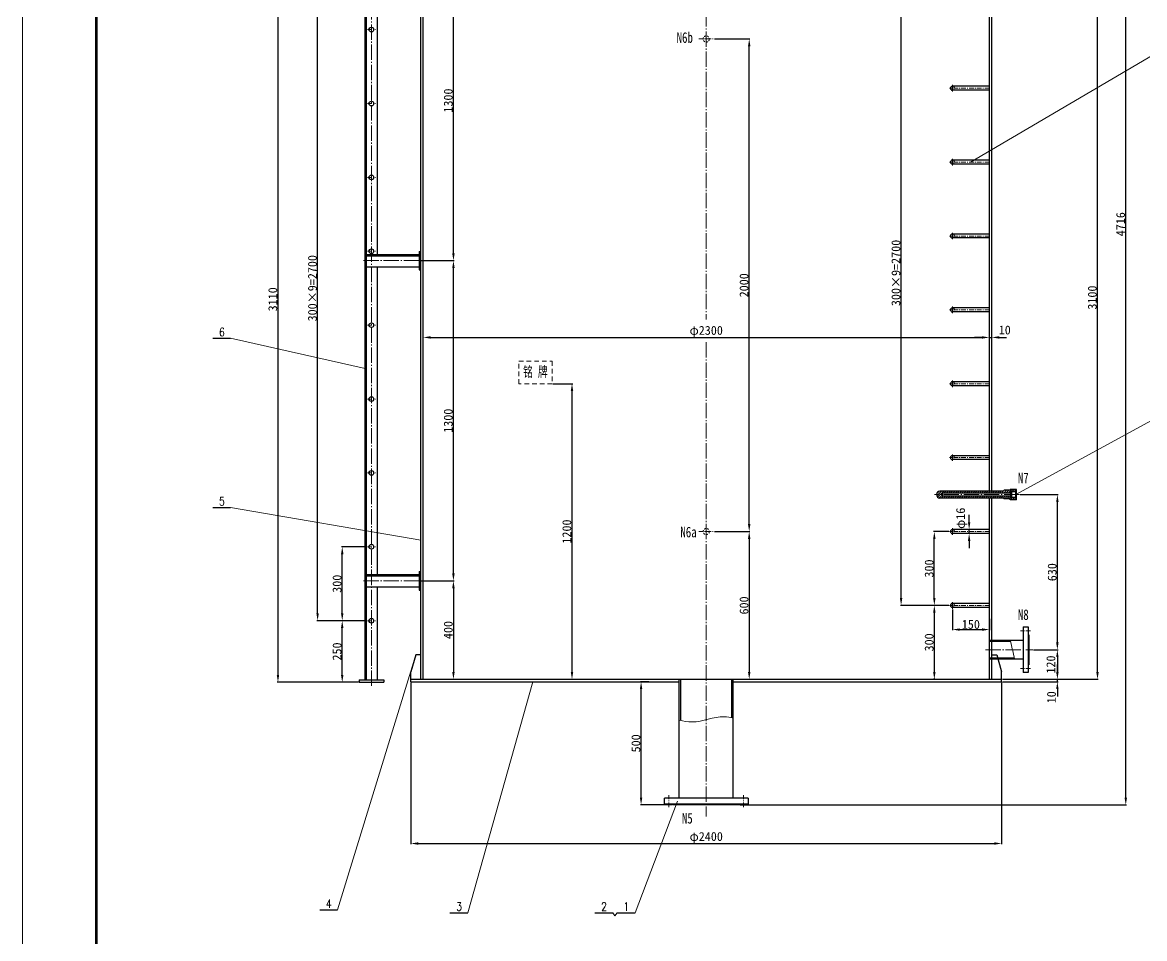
# Model space of a CAD drawing. Extents: x -6371 to 109260, y -1551 to 21569.
# Drawn here: x 102132 to 106690, y 14933 to 18653 of the extents above; entities that cross this region are included whole.
import ezdxf
from ezdxf.enums import TextEntityAlignment as Align

# ---------------------------------------------------------------- set-up
doc = ezdxf.new("R2010")
doc.units = 0
doc.header["$LTSCALE"] = 25
doc.header["$PDMODE"] = 1
for name, pattern in [('XX-L', [1.25, 0.75, -0.5]), ('XX-S', [0.5, 0.3, -0.2]), ('ZXX-L', [3.28, 2.5, -0.3, 0.18, -0.3]), ('ZXX-S', [1.27, 0.75, -0.2, 0.12, -0.2])]:
    doc.linetypes.add(name, pattern=pattern)
doc.layers.get('Defpoints').update_dxf_attribs({"linetype": 'CONTINUOUS'})
for name, color, linetype, lineweight in [('A 粗实线', 1, 'CONTINUOUS', 25), ('B 细实线', 7, 'CONTINUOUS', 15), ('C 文 字', 2, 'CONTINUOUS', 20), ('D 短中心线', 3, 'ZXX-S', 18), ('E 长中心线', 3, 'ZXX-L', 15), ('F 短虚线', 6, 'XX-S', 20), ('G 长虚线', 6, 'XX-L', 15), ('J 标注尺寸', 2, 'CONTINUOUS', 15)]:
    doc.layers.add(name, color=color, linetype=linetype, lineweight=lineweight)
doc.styles.add('HZTXT', font='SIMFANG.TTF', dxfattribs={"width": 0.75})
doc.styles.add('ROMANC', font='romanc', dxfattribs={"width": 0.7, "height": 6})
doc.styles.get("Standard").update_dxf_attribs({"font": 'SIMFANG.TTF'})
doc.styles.add('标题中文', font='SIMFANG.TTF', dxfattribs={"width": 0.7})
doc.dimstyles.new('通用标注4.0', dxfattribs={"dimtxt": 36, "dimasz": 30, "dimexe": 3, "dimexo": 3, "dimgap": 3, "dimtad": 1, "dimdec": 0, "dimzin": 0, "dimdsep": 46, "dimtxsty": 'Standard', "dimcen": 3, "dimadec": 0, "dimazin": 0, "dimtfac": 0.375, "dimtdec": 0, "dimtmove": 2, "dimatfit": 3, "dimfxl": 0, "dimtzin": 0, "dimarcsym": 0})

# ---------------------------------------------------------------- blocks, each defined once
blk = doc.blocks.new('*D77')
at = {"layer": 'Defpoints', "color": 0}
for p in [(106059.2, 17374), (103759.2, 17340.4), (106059.2, 17340.4)]:
    blk.add_point(p, dxfattribs=at)
at = {"layer": 'J 标注尺寸', "color": 0, "lineweight": -2}
for p, q in [((103759.2, 17343.4), (103759.2, 17377)), ((103789.2, 17374), (106029.2, 17374)), ((106059.2, 17343.4), (106059.2, 17377))]:
    blk.add_line(p, q, dxfattribs=at)
at = {"layer": 'J 标注尺寸', "color": 0}
for points in [[(103789.2, 17379), (103789.2, 17369), (103759.2, 17374)], [(106029.2, 17379), (106029.2, 17369), (106059.2, 17374)]]:
    blk.add_solid(points, dxfattribs=at)
at = {"layer": 'J 标注尺寸', "color": 0, "insert": (104909.2, 17397.8), "char_height": 36, "attachment_point": 5}
blk.add_mtext('φ2300', dxfattribs=at)
blk = doc.blocks.new('*D78')
at = {"layer": 'Defpoints', "color": 0}
for p in [(106189.2, 19085.8), (106498.5, 19085.8), (106109.2, 15985.8)]:
    blk.add_point(p, dxfattribs=at)
at = {"layer": 'J 标注尺寸', "color": 0, "lineweight": -2}
for p, q in [((106192.2, 19085.8), (106501.5, 19085.8)), ((106498.5, 16015.8), (106498.5, 19055.8)), ((106112.2, 15985.8), (106501.5, 15985.8))]:
    blk.add_line(p, q, dxfattribs=at)
at = {"layer": 'J 标注尺寸', "color": 0}
for points in [[(106493.5, 19055.8), (106503.5, 19055.8), (106498.5, 19085.8)], [(106493.5, 16015.8), (106503.5, 16015.8), (106498.5, 15985.8)]]:
    blk.add_solid(points, dxfattribs=at)
at = {"layer": 'J 标注尺寸', "color": 0, "insert": (106477.5, 17535.8), "char_height": 36, "attachment_point": 5, "rotation": 90}
blk.add_mtext('3100', dxfattribs=at)
blk = doc.blocks.new('*D80')
at = {"layer": 'Defpoints', "color": 0}
for p in [(105897, 16285.8), (105835.7, 15985.8), (105840.7, 15985.8)]:
    blk.add_point(p, dxfattribs=at)
at = {"layer": 'J 标注尺寸', "color": 0, "lineweight": -2}
for p, q in [((105894, 16285.8), (105832.7, 16285.8)), ((105835.7, 16255.8), (105835.7, 16015.8)), ((105837.7, 15985.8), (105832.7, 15985.8))]:
    blk.add_line(p, q, dxfattribs=at)
at = {"layer": 'J 标注尺寸', "color": 0}
for points in [[(105830.7, 16255.8), (105840.7, 16255.8), (105835.7, 16285.8)], [(105830.7, 16015.8), (105840.7, 16015.8), (105835.7, 15985.8)]]:
    blk.add_solid(points, dxfattribs=at)
at = {"layer": 'J 标注尺寸', "color": 0, "insert": (105814.7, 16135.8), "char_height": 36, "attachment_point": 5, "rotation": 90}
blk.add_mtext('300', dxfattribs=at)
blk = doc.blocks.new('*D81')
at = {"layer": 'Defpoints', "color": 0}
for p in [(105835.7, 16585.8), (105897, 16585.8), (105897, 16285.8)]:
    blk.add_point(p, dxfattribs=at)
at = {"layer": 'J 标注尺寸', "color": 0, "lineweight": -2}
for p, q in [((105894, 16585.8), (105832.7, 16585.8)), ((105835.7, 16315.8), (105835.7, 16555.8)), ((105894, 16285.8), (105832.7, 16285.8))]:
    blk.add_line(p, q, dxfattribs=at)
at = {"layer": 'J 标注尺寸', "color": 0}
for points in [[(105830.7, 16555.8), (105840.7, 16555.8), (105835.7, 16585.8)], [(105830.7, 16315.8), (105840.7, 16315.8), (105835.7, 16285.8)]]:
    blk.add_solid(points, dxfattribs=at)
at = {"layer": 'J 标注尺寸', "color": 0, "insert": (105814.7, 16435.8), "char_height": 36, "attachment_point": 5, "rotation": 90}
blk.add_mtext('300', dxfattribs=at)
blk = doc.blocks.new('*D82')
at = {"layer": 'Defpoints', "color": 0}
for p in [(105700.8, 18985.8), (105897, 18985.8), (105897, 16285.8)]:
    blk.add_point(p, dxfattribs=at)
at = {"layer": 'J 标注尺寸', "color": 0, "lineweight": -2}
for p, q in [((105894, 18985.8), (105697.8, 18985.8)), ((105700.8, 16315.8), (105700.8, 18955.8)), ((105894, 16285.8), (105697.8, 16285.8))]:
    blk.add_line(p, q, dxfattribs=at)
at = {"layer": 'J 标注尺寸', "color": 0}
for points in [[(105695.8, 18955.8), (105705.8, 18955.8), (105700.8, 18985.8)], [(105695.8, 16315.8), (105705.8, 16315.8), (105700.8, 16285.8)]]:
    blk.add_solid(points, dxfattribs=at)
at = {"layer": 'J 标注尺寸', "color": 0, "insert": (105679.8, 17635.8), "char_height": 36, "attachment_point": 5, "rotation": 90}
blk.add_mtext('300×9=2700', dxfattribs=at)
blk = doc.blocks.new('*D83')
at = {"layer": 'Defpoints', "color": 0}
for p in [(105909.2, 16272.6), (106059.2, 16233.8), (106059.2, 16187.7)]:
    blk.add_point(p, dxfattribs=at)
at = {"layer": 'J 标注尺寸', "color": 0, "lineweight": -2}
for p, q in [((105909.2, 16269.6), (105909.2, 16184.7)), ((106059.2, 16230.8), (106059.2, 16184.7)), ((105939.2, 16187.7), (106029.2, 16187.7))]:
    blk.add_line(p, q, dxfattribs=at)
at = {"layer": 'J 标注尺寸', "color": 0}
for points in [[(105939.2, 16192.7), (105939.2, 16182.7), (105909.2, 16187.7)], [(106029.2, 16192.7), (106029.2, 16182.7), (106059.2, 16187.7)]]:
    blk.add_solid(points, dxfattribs=at)
at = {"layer": 'J 标注尺寸', "color": 0, "insert": (105984.2, 16208.7), "char_height": 36, "attachment_point": 5}
blk.add_mtext('150', dxfattribs=at)
blk = doc.blocks.new('*D84')
at = {"layer": 'Defpoints', "color": 0}
for p in [(106109.2, 15985.8), (106109.2, 15975.8), (106335.5, 15985.8)]:
    blk.add_point(p, dxfattribs=at)
at = {"layer": 'J 标注尺寸', "color": 0, "lineweight": -2}
for p, q in [((106335.5, 16015.8), (106335.5, 16045.8)), ((106112.2, 15985.8), (106338.5, 15985.8)), ((106112.2, 15975.8), (106338.5, 15975.8)), ((106335.5, 15975.8), (106335.5, 15985.8)), ((106335.5, 15945.8), (106335.5, 15915.8))]:
    blk.add_line(p, q, dxfattribs=at)
at = {"layer": 'J 标注尺寸', "color": 0}
for points in [[(106330.5, 16015.8), (106340.5, 16015.8), (106335.5, 15985.8)], [(106330.5, 15945.8), (106340.5, 15945.8), (106335.5, 15975.8)]]:
    blk.add_solid(points, dxfattribs=at)
at = {"layer": 'J 标注尺寸', "color": 0, "insert": (106311.5, 15913), "char_height": 36, "attachment_point": 5, "rotation": 90}
blk.add_mtext('10', dxfattribs=at)
blk = doc.blocks.new('*D89')
at = {"layer": 'Defpoints', "color": 0}
for p in [(103709.2, 15975.8), (106109.2, 15975.8), (106109.2, 15319)]:
    blk.add_point(p, dxfattribs=at)
at = {"layer": 'J 标注尺寸', "color": 0, "lineweight": -2}
for p, q in [((103709.2, 15972.8), (103709.2, 15316)), ((106109.2, 15972.8), (106109.2, 15316)), ((103739.2, 15319), (106079.2, 15319))]:
    blk.add_line(p, q, dxfattribs=at)
at = {"layer": 'J 标注尺寸', "color": 0}
for points in [[(103739.2, 15324), (103739.2, 15314), (103709.2, 15319)], [(106079.2, 15324), (106079.2, 15314), (106109.2, 15319)]]:
    blk.add_solid(points, dxfattribs=at)
at = {"layer": 'J 标注尺寸', "color": 0, "insert": (104909.2, 15342.7), "char_height": 36, "attachment_point": 5}
blk.add_mtext('φ2400', dxfattribs=at)
blk = doc.blocks.new('*D90')
at = {"layer": 'Defpoints', "color": 0}
for p in [(104644.5, 15975.8), (104679.4, 15975.8), (104775.2, 15475.8)]:
    blk.add_point(p, dxfattribs=at)
at = {"layer": 'J 标注尺寸', "color": 0, "lineweight": -2}
for p, q in [((104676.4, 15975.8), (104641.5, 15975.8)), ((104644.5, 15505.8), (104644.5, 15945.8)), ((104772.2, 15475.8), (104641.5, 15475.8))]:
    blk.add_line(p, q, dxfattribs=at)
at = {"layer": 'J 标注尺寸', "color": 0}
for points in [[(104639.5, 15945.8), (104649.5, 15945.8), (104644.5, 15975.8)], [(104639.5, 15505.8), (104649.5, 15505.8), (104644.5, 15475.8)]]:
    blk.add_solid(points, dxfattribs=at)
at = {"layer": 'J 标注尺寸', "color": 0, "insert": (104623.5, 15725.8), "char_height": 36, "attachment_point": 5, "rotation": 90}
blk.add_mtext('500', dxfattribs=at)
blk = doc.blocks.new('*D91')
at = {"layer": 'Defpoints', "color": 0}
for p in [(103749.2, 16385.8), (103826.3, 15985.8), (103882.3, 15985.8)]:
    blk.add_point(p, dxfattribs=at)
at = {"layer": 'J 标注尺寸', "color": 0, "lineweight": -2}
for p, q in [((103752.2, 16385.8), (103885.3, 16385.8)), ((103882.3, 16355.8), (103882.3, 16015.8)), ((103829.3, 15985.8), (103885.3, 15985.8))]:
    blk.add_line(p, q, dxfattribs=at)
at = {"layer": 'J 标注尺寸', "color": 0}
for points in [[(103877.3, 16355.8), (103887.3, 16355.8), (103882.3, 16385.8)], [(103877.3, 16015.8), (103887.3, 16015.8), (103882.3, 15985.8)]]:
    blk.add_solid(points, dxfattribs=at)
at = {"layer": 'J 标注尺寸', "color": 0, "insert": (103861.3, 16185.8), "char_height": 36, "attachment_point": 5, "rotation": 90}
blk.add_mtext('400', dxfattribs=at)
blk = doc.blocks.new('*D92')
at = {"layer": 'Defpoints', "color": 0}
for p in [(103749.2, 17685.8), (103882.3, 17685.8), (103749.2, 16385.8)]:
    blk.add_point(p, dxfattribs=at)
at = {"layer": 'J 标注尺寸', "color": 0, "lineweight": -2}
for p, q in [((103752.2, 17685.8), (103885.3, 17685.8)), ((103882.3, 16415.8), (103882.3, 17655.8)), ((103752.2, 16385.8), (103885.3, 16385.8))]:
    blk.add_line(p, q, dxfattribs=at)
at = {"layer": 'J 标注尺寸', "color": 0}
for points in [[(103877.3, 17655.8), (103887.3, 17655.8), (103882.3, 17685.8)], [(103877.3, 16415.8), (103887.3, 16415.8), (103882.3, 16385.8)]]:
    blk.add_solid(points, dxfattribs=at)
at = {"layer": 'J 标注尺寸', "color": 0, "insert": (103861.3, 17035.8), "char_height": 36, "attachment_point": 5, "rotation": 90}
blk.add_mtext('1300', dxfattribs=at)
blk = doc.blocks.new('*D93')
at = {"layer": 'Defpoints', "color": 0}
for p in [(103749.2, 18985.8), (103882.3, 18985.8), (103749.2, 17685.8)]:
    blk.add_point(p, dxfattribs=at)
at = {"layer": 'J 标注尺寸', "color": 0, "lineweight": -2}
for p, q in [((103752.2, 18985.8), (103885.3, 18985.8)), ((103882.3, 17715.8), (103882.3, 18955.8)), ((103752.2, 17685.8), (103885.3, 17685.8))]:
    blk.add_line(p, q, dxfattribs=at)
at = {"layer": 'J 标注尺寸', "color": 0}
for points in [[(103877.3, 18955.8), (103887.3, 18955.8), (103882.3, 18985.8)], [(103877.3, 17715.8), (103887.3, 17715.8), (103882.3, 17685.8)]]:
    blk.add_solid(points, dxfattribs=at)
at = {"layer": 'J 标注尺寸', "color": 0, "insert": (103861.3, 18335.8), "char_height": 36, "attachment_point": 5, "rotation": 90}
blk.add_mtext('1300', dxfattribs=at)
blk = doc.blocks.new('*D94')
at = {"layer": 'Defpoints', "color": 0}
for p in [(103430.6, 16223.8), (103532.6, 16223.8), (103499.2, 15973.8)]:
    blk.add_point(p, dxfattribs=at)
at = {"layer": 'J 标注尺寸', "color": 0, "lineweight": -2}
for p, q in [((103529.6, 16223.8), (103427.6, 16223.8)), ((103430.6, 16003.8), (103430.6, 16193.8)), ((103496.2, 15973.8), (103427.6, 15973.8))]:
    blk.add_line(p, q, dxfattribs=at)
at = {"layer": 'J 标注尺寸', "color": 0}
for points in [[(103425.6, 16193.8), (103435.6, 16193.8), (103430.6, 16223.8)], [(103425.6, 16003.8), (103435.6, 16003.8), (103430.6, 15973.8)]]:
    blk.add_solid(points, dxfattribs=at)
at = {"layer": 'J 标注尺寸', "color": 0, "insert": (103409.6, 16098.8), "char_height": 36, "attachment_point": 5, "rotation": 90}
blk.add_mtext('250', dxfattribs=at)
blk = doc.blocks.new('*D95')
at = {"layer": 'Defpoints', "color": 0}
for p in [(103430.6, 16523.8), (103532.6, 16523.8), (103532.6, 16223.8)]:
    blk.add_point(p, dxfattribs=at)
at = {"layer": 'J 标注尺寸', "color": 0, "lineweight": -2}
for p, q in [((103529.6, 16523.8), (103427.6, 16523.8)), ((103430.6, 16253.8), (103430.6, 16493.8)), ((103529.6, 16223.8), (103427.6, 16223.8))]:
    blk.add_line(p, q, dxfattribs=at)
at = {"layer": 'J 标注尺寸', "color": 0}
for points in [[(103425.6, 16493.8), (103435.6, 16493.8), (103430.6, 16523.8)], [(103425.6, 16253.8), (103435.6, 16253.8), (103430.6, 16223.8)]]:
    blk.add_solid(points, dxfattribs=at)
at = {"layer": 'J 标注尺寸', "color": 0, "insert": (103409.6, 16373.8), "char_height": 36, "attachment_point": 5, "rotation": 90}
blk.add_mtext('300', dxfattribs=at)
blk = doc.blocks.new('*D96')
at = {"layer": 'Defpoints', "color": 0}
for p in [(103330.6, 18923.8), (103532.6, 18923.8), (103532.6, 16223.8)]:
    blk.add_point(p, dxfattribs=at)
at = {"layer": 'J 标注尺寸', "color": 0, "lineweight": -2}
for p, q in [((103529.6, 18923.8), (103327.6, 18923.8)), ((103330.6, 16253.8), (103330.6, 18893.8)), ((103529.6, 16223.8), (103327.6, 16223.8))]:
    blk.add_line(p, q, dxfattribs=at)
at = {"layer": 'J 标注尺寸', "color": 0}
for points in [[(103325.6, 18893.8), (103335.6, 18893.8), (103330.6, 18923.8)], [(103325.6, 16253.8), (103335.6, 16253.8), (103330.6, 16223.8)]]:
    blk.add_solid(points, dxfattribs=at)
at = {"layer": 'J 标注尺寸', "color": 0, "insert": (103309.6, 17573.8), "char_height": 36, "attachment_point": 5, "rotation": 90}
blk.add_mtext('300×9=2700', dxfattribs=at)
blk = doc.blocks.new('*D97')
at = {"layer": 'Defpoints', "color": 0}
for p in [(103524.2, 19083.8), (103169.6, 15973.8), (103499.2, 15973.8)]:
    blk.add_point(p, dxfattribs=at)
at = {"layer": 'J 标注尺寸', "color": 0, "lineweight": -2}
for p, q in [((103521.2, 19083.8), (103166.6, 19083.8)), ((103169.6, 19053.8), (103169.6, 16003.8)), ((103496.2, 15973.8), (103166.6, 15973.8))]:
    blk.add_line(p, q, dxfattribs=at)
at = {"layer": 'J 标注尺寸', "color": 0}
for points in [[(103164.6, 19053.8), (103174.6, 19053.8), (103169.6, 19083.8)], [(103164.6, 16003.8), (103174.6, 16003.8), (103169.6, 15973.8)]]:
    blk.add_solid(points, dxfattribs=at)
at = {"layer": 'J 标注尺寸', "color": 0, "insert": (103148.6, 17528.8), "char_height": 36, "attachment_point": 5, "rotation": 90}
blk.add_mtext('3110', dxfattribs=at)
blk = doc.blocks.new('*D107')
at = {"layer": 'Defpoints', "color": 0}
for p in [(105977.1, 16593.8), (105984.2, 16593.8), (105984.2, 16577.8)]:
    blk.add_point(p, dxfattribs=at)
at = {"layer": 'J 标注尺寸', "color": 0, "lineweight": -2}
for p, q in [((105977.1, 16623.8), (105977.1, 16653.8)), ((105981.2, 16593.8), (105974.1, 16593.8)), ((105977.1, 16577.8), (105977.1, 16593.8)), ((105981.2, 16577.8), (105974.1, 16577.8)), ((105977.1, 16547.8), (105977.1, 16517.8))]:
    blk.add_line(p, q, dxfattribs=at)
at = {"layer": 'J 标注尺寸', "color": 0}
for points in [[(105972.1, 16623.8), (105982.1, 16623.8), (105977.1, 16593.8)], [(105972.1, 16547.8), (105982.1, 16547.8), (105977.1, 16577.8)]]:
    blk.add_solid(points, dxfattribs=at)
at = {"layer": 'J 标注尺寸', "color": 0, "insert": (105947.1, 16639.7), "char_height": 36, "attachment_point": 5, "rotation": 90}
blk.add_mtext('φ16', dxfattribs=at)
blk = doc.blocks.new('*D109')
at = {"layer": 'Defpoints', "color": 0}
for p in [(106092.2, 20191.8), (106613.4, 20191.8), (105043.2, 15475.8)]:
    blk.add_point(p, dxfattribs=at)
at = {"layer": 'J 标注尺寸', "color": 0, "lineweight": -2}
for p, q in [((106095.2, 20191.8), (106616.4, 20191.8)), ((106613.4, 15505.8), (106613.4, 20161.8)), ((105046.2, 15475.8), (106616.4, 15475.8))]:
    blk.add_line(p, q, dxfattribs=at)
at = {"layer": 'J 标注尺寸', "color": 0}
for points in [[(106608.4, 20161.8), (106618.4, 20161.8), (106613.4, 20191.8)], [(106608.4, 15505.8), (106618.4, 15505.8), (106613.4, 15475.8)]]:
    blk.add_solid(points, dxfattribs=at)
at = {"layer": 'J 标注尺寸', "color": 0, "insert": (106592.4, 17833.8), "char_height": 36, "attachment_point": 5, "rotation": 90}
blk.add_mtext('4716', dxfattribs=at)
blk = doc.blocks.new('*D111')
at = {"layer": 'Defpoints', "color": 0}
for p in [(104939.4, 16585.8), (105043.6, 15985.8), (105083.7, 15985.8)]:
    blk.add_point(p, dxfattribs=at)
at = {"layer": 'J 标注尺寸', "color": 0, "lineweight": -2}
for p, q in [((104942.4, 16585.8), (105086.7, 16585.8)), ((105083.7, 16555.8), (105083.7, 16015.8)), ((105046.6, 15985.8), (105086.7, 15985.8))]:
    blk.add_line(p, q, dxfattribs=at)
at = {"layer": 'J 标注尺寸', "color": 0}
for points in [[(105078.7, 16555.8), (105088.7, 16555.8), (105083.7, 16585.8)], [(105078.7, 16015.8), (105088.7, 16015.8), (105083.7, 15985.8)]]:
    blk.add_solid(points, dxfattribs=at)
at = {"layer": 'J 标注尺寸', "color": 0, "insert": (105062.7, 16285.8), "char_height": 36, "attachment_point": 5, "rotation": 90}
blk.add_mtext('600', dxfattribs=at)
blk = doc.blocks.new('*D112')
at = {"layer": 'Defpoints', "color": 0}
for p in [(104939.4, 18585.8), (105083.7, 18585.8), (104939.4, 16585.8)]:
    blk.add_point(p, dxfattribs=at)
at = {"layer": 'J 标注尺寸', "color": 0, "lineweight": -2}
for p, q in [((104942.4, 18585.8), (105086.7, 18585.8)), ((105083.7, 16615.8), (105083.7, 18555.8)), ((104942.4, 16585.8), (105086.7, 16585.8))]:
    blk.add_line(p, q, dxfattribs=at)
at = {"layer": 'J 标注尺寸', "color": 0}
for points in [[(105078.7, 18555.8), (105088.7, 18555.8), (105083.7, 18585.8)], [(105078.7, 16615.8), (105088.7, 16615.8), (105083.7, 16585.8)]]:
    blk.add_solid(points, dxfattribs=at)
at = {"layer": 'J 标注尺寸', "color": 0, "insert": (105062.7, 17585.8), "char_height": 36, "attachment_point": 5, "rotation": 90}
blk.add_mtext('2000', dxfattribs=at)
blk = doc.blocks.new('*D113')
at = {"layer": 'Defpoints', "color": 0}
for p in [(106181.6, 16735.8), (106335.5, 16735.8), (106235.5, 16105.8)]:
    blk.add_point(p, dxfattribs=at)
at = {"layer": 'J 标注尺寸', "color": 0, "lineweight": -2}
for p, q in [((106184.6, 16735.8), (106338.5, 16735.8)), ((106335.5, 16135.8), (106335.5, 16705.8)), ((106238.5, 16105.8), (106338.5, 16105.8))]:
    blk.add_line(p, q, dxfattribs=at)
at = {"layer": 'J 标注尺寸', "color": 0}
for points in [[(106330.5, 16705.8), (106340.5, 16705.8), (106335.5, 16735.8)], [(106330.5, 16135.8), (106340.5, 16135.8), (106335.5, 16105.8)]]:
    blk.add_solid(points, dxfattribs=at)
at = {"layer": 'J 标注尺寸', "color": 0, "insert": (106314.5, 16420.8), "char_height": 36, "attachment_point": 5, "rotation": 90}
blk.add_mtext('630', dxfattribs=at)
blk = doc.blocks.new('*D114')
at = {"layer": 'Defpoints', "color": 0}
for p in [(106069.2, 17374), (106059.2, 17354.1), (106069.2, 17354.1)]:
    blk.add_point(p, dxfattribs=at)
at = {"layer": 'J 标注尺寸', "color": 0, "lineweight": -2}
for p, q in [((106029.2, 17374), (105999.2, 17374)), ((106059.2, 17357.1), (106059.2, 17377)), ((106059.2, 17374), (106069.2, 17374)), ((106069.2, 17357.1), (106069.2, 17377)), ((106099.2, 17374), (106129.2, 17374))]:
    blk.add_line(p, q, dxfattribs=at)
at = {"layer": 'J 标注尺寸', "color": 0}
for points in [[(106029.2, 17379), (106029.2, 17369), (106059.2, 17374)], [(106099.2, 17379), (106099.2, 17369), (106069.2, 17374)]]:
    blk.add_solid(points, dxfattribs=at)
at = {"layer": 'J 标注尺寸', "color": 0, "insert": (106121.8, 17404), "char_height": 36, "attachment_point": 5}
blk.add_mtext('10', dxfattribs=at)
blk = doc.blocks.new('*D120')
at = {"layer": 'Defpoints', "color": 0}
for p in [(106235.5, 16105.8), (106109.2, 15985.8), (106335.5, 15985.8)]:
    blk.add_point(p, dxfattribs=at)
at = {"layer": 'J 标注尺寸', "color": 0, "lineweight": -2}
for p, q in [((106238.5, 16105.8), (106338.5, 16105.8)), ((106335.5, 16075.8), (106335.5, 16015.8)), ((106112.2, 15985.8), (106338.5, 15985.8))]:
    blk.add_line(p, q, dxfattribs=at)
at = {"layer": 'J 标注尺寸', "color": 0}
for points in [[(106330.5, 16075.8), (106340.5, 16075.8), (106335.5, 16105.8)], [(106330.5, 16015.8), (106340.5, 16015.8), (106335.5, 15985.8)]]:
    blk.add_solid(points, dxfattribs=at)
at = {"layer": 'J 标注尺寸', "color": 0, "insert": (106309.2, 16045.8), "char_height": 36, "attachment_point": 5, "rotation": 90}
blk.add_mtext('120', dxfattribs=at)
blk = doc.blocks.new('*D121')
at = {"layer": 'Defpoints', "color": 0}
for p in [(104283.1, 17185.8), (104283.1, 15985.8), (104363.9, 15985.8)]:
    blk.add_point(p, dxfattribs=at)
at = {"layer": 'J 标注尺寸', "color": 0, "lineweight": -2}
for p, q in [((104286.1, 17185.8), (104366.9, 17185.8)), ((104363.9, 17155.8), (104363.9, 16015.8)), ((104286.1, 15985.8), (104366.9, 15985.8))]:
    blk.add_line(p, q, dxfattribs=at)
at = {"layer": 'J 标注尺寸', "color": 0}
for points in [[(104358.9, 17155.8), (104368.9, 17155.8), (104363.9, 17185.8)], [(104358.9, 16015.8), (104368.9, 16015.8), (104363.9, 15985.8)]]:
    blk.add_solid(points, dxfattribs=at)
at = {"layer": 'J 标注尺寸', "color": 0, "insert": (104342.9, 16585.8), "char_height": 36, "attachment_point": 5, "rotation": 90}
blk.add_mtext('1200', dxfattribs=at)

msp = doc.modelspace()

# ---------------------------------------------------------------- hatches: boundary and pattern name
at = {"layer": 'B 细实线'}
h = msp.add_hatch(dxfattribs=at)
h.set_pattern_fill('ANSI31', color=256, scale=2, angle=180, style=0)
h.set_pattern_definition([(225, (109982.4233, 15999.9795), (4.490128, -4.490128), [])])
h.paths.add_polyline_path([(105858.2, 16721.8), (106115.7, 16721.8), (106119.2, 16718.3), (106144.2, 16718.3), (106144.2, 16714.8), (106169.2, 16714.8), (106169.2, 16722.3), (106149.2, 16722.3), (106149.2, 16722.1), (106145.2, 16722.1), (106145.2, 16729.8), (105869.2, 16729.8), (105865.8, 16735.8), (105844.2, 16735.8, 0.414214)])
h.paths.add_polyline_path([(105844.2, 16735.8), (105865.8, 16735.8), (105869.2, 16741.8), (106145.2, 16741.8), (106145.2, 16749.6), (106149.2, 16749.6), (106149.2, 16749.3), (106169.2, 16749.3), (106169.2, 16756.8), (106144.2, 16756.8), (106144.2, 16753.3), (106119.2, 16753.3), (106115.7, 16749.8), (105858.2, 16749.8, 0.414214)])
h.paths.add_polyline_path([(106149.2, 16722.3), (106169.2, 16722.3), (106167.2, 16724.3), (106149.2, 16724.3)], flags=17)
h.paths.add_polyline_path([(106149.2, 16747.3), (106167.2, 16747.3), (106169.2, 16749.3), (106149.2, 16749.3)], flags=17)

# ---------------------------------------------------------------- linework, layer by layer
at = {"layer": 'A 粗实线'}
for p, q in [((103524.2, 15983.8), (103524.2, 19089.8)), ((103529.2, 15983.8), (103529.2, 19083.8)), ((103749.2, 15985.8), (103749.2, 19085.8)), ((103759.2, 15985.8), (103759.2, 19085.8)), ((106059.2, 16749.8), (106059.2, 19085.8)), ((103574.2, 17710.8), (103574.2, 18960.8)), ((106069.2, 16749.8), (106069.2, 18747.8)), ((106059.2, 18393.8), (105909.2, 18393.8)), ((106059.2, 18377.8), (105909.2, 18377.8)), ((106059.2, 18093.8), (105909.2, 18093.8)), ((106059.2, 18077.8), (105909.2, 18077.8)), ((106059.2, 17793.8), (105909.2, 17793.8)), ((106059.2, 17777.8), (105909.2, 17777.8)), ((103529.2, 17710.8), (103743.2, 17710.8)), ((103529.2, 17705.8), (103743.2, 17705.8)), ((103743.2, 17723.3), (103749.2, 17723.3)), ((103743.2, 17723.3), (103743.2, 17648.3)), ((103529.2, 17660.8), (103743.2, 17660.8)), ((103574.2, 16410.8), (103574.2, 17660.8)), ((103743.2, 17648.3), (103749.2, 17648.3)), ((106059.2, 17493.8), (105909.2, 17493.8)), ((106059.2, 17477.8), (105909.2, 17477.8)), ((102905.1, 17370.5), (102977.3, 17370.5)), ((106059.2, 17193.8), (105909.2, 17193.8)), ((106059.2, 17177.8), (105909.2, 17177.8)), ((106059.2, 16893.8), (105909.2, 16893.8)), ((106059.2, 16877.8), (105909.2, 16877.8)), ((106115.7, 16749.8), (105858.2, 16749.8)), ((105869.2, 16741.8), (105865.8, 16735.8)), ((105869.2, 16729.8), (105865.8, 16735.8)), ((106145.2, 16741.8), (105869.2, 16741.8)), ((105869.2, 16729.8), (105869.2, 16741.8)), ((106145.2, 16729.8), (105869.2, 16729.8)), ((106119.2, 16753.3), (106115.7, 16749.8)), ((106144.2, 16753.3), (106119.2, 16753.3)), ((106169.2, 16756.8), (106144.2, 16756.8)), ((106144.2, 16753.3), (106144.2, 16756.8)), ((106145.2, 16749.6), (106145.2, 16722.1)), ((106149.2, 16749.6), (106145.2, 16749.6)), ((106149.2, 16749.6), (106149.2, 16722.1)), ((106167.2, 16747.3), (106149.2, 16747.3)), ((106167.2, 16747.3), (106169.2, 16749.3)), ((106167.2, 16724.3), (106167.2, 16747.3)), ((106169.2, 16714.8), (106169.2, 16756.8)), ((102905.1, 16683.4), (102977.3, 16683.4)), ((106115.7, 16721.8), (105858.2, 16721.8)), ((106059.2, 15985.8), (106059.2, 16721.8)), ((106069.2, 15985.8), (106069.2, 16721.8)), ((106119.2, 16718.3), (106115.7, 16721.8)), ((106144.2, 16718.3), (106119.2, 16718.3)), ((106144.2, 16714.8), (106144.2, 16718.3)), ((106169.2, 16714.8), (106144.2, 16714.8)), ((106149.2, 16722.1), (106145.2, 16722.1)), ((106167.2, 16724.3), (106149.2, 16724.3)), ((106167.2, 16724.3), (106169.2, 16722.3)), ((106059.2, 16593.8), (105909.2, 16593.8)), ((106059.2, 16577.8), (105909.2, 16577.8)), ((103529.2, 16410.8), (103743.2, 16410.8)), ((103743.2, 16423.3), (103743.2, 16348.3)), ((103743.2, 16423.3), (103749.2, 16423.3)), ((103529.2, 16405.8), (103743.2, 16405.8)), ((103529.2, 16360.8), (103743.2, 16360.8)), ((103574.2, 15983.8), (103574.2, 16360.8)), ((103743.2, 16348.3), (103749.2, 16348.3)), ((106059.2, 16293.8), (105909.2, 16293.8)), ((106059.2, 16277.8), (105909.2, 16277.8)), ((106196.2, 16198.3), (106216.2, 16198.3)), ((106196.2, 16198.3), (106196.2, 16013.3)), ((106216.2, 16198.3), (106216.2, 16013.3)), ((106196.2, 16143.8), (106059.2, 16143.8)), ((106145.8, 16139.8), (106059.2, 16139.8)), ((106216.2, 16166.8), (106219.2, 16166.8)), ((106219.2, 16166.8), (106219.2, 16044.8)), ((103729.2, 16085.8), (103709.2, 16015.8)), ((103749.2, 16085.8), (103729.2, 16085.8)), ((106160.9, 16071.8), (106059.2, 16071.8)), ((106196.2, 16067.8), (106059.2, 16067.8)), ((106069.2, 16085.8), (106089.2, 16085.8)), ((106089.2, 16085.8), (106109.2, 16015.8)), ((106219.2, 16044.8), (106216.2, 16044.8)), ((103709.2, 15985.8), (103709.2, 16015.8)), ((106109.2, 15985.8), (106109.2, 16015.8)), ((106216.2, 16013.3), (106196.2, 16013.3)), ((103499.2, 15983.8), (103599.2, 15983.8)), ((103499.2, 15983.8), (103499.2, 15973.8)), ((103499.2, 15973.8), (103599.2, 15973.8)), ((103599.2, 15983.8), (103599.2, 15973.8)), ((103709.2, 15985.8), (106109.2, 15985.8)), ((103709.2, 15975.8), (103709.2, 15985.8)), ((103709.2, 15975.8), (104799.7, 15975.8)), ((104799.7, 15502.8), (104799.7, 15985.8)), ((104805.7, 15818.6), (104805.7, 15985.8)), ((105012.7, 15829.9), (105012.7, 15985.8)), ((105018.7, 15502.8), (105018.7, 15985.8)), ((105018.7, 15975.8), (106109.2, 15975.8)), ((106109.2, 15975.8), (106109.2, 15985.8)), ((104739.2, 15478.8), (104739.2, 15502.8)), ((105079.2, 15502.8), (104739.2, 15502.8)), ((105079.2, 15502.8), (105079.2, 15478.8)), ((105079.2, 15478.8), (104739.2, 15478.8)), ((104775.2, 15475.8), (104775.2, 15478.8)), ((105043.2, 15475.8), (104775.2, 15475.8)), ((105043.2, 15478.8), (105043.2, 15475.8)), ((103339.1, 15049.3), (103411.3, 15049.3)), ((103868.3, 15037.7), (103940.5, 15037.7)), ((104457.2, 15037.7), (104529.4, 15037.7)), ((104547.7, 15037.7), (104619.9, 15037.7))]:
    msp.add_line(p, q, dxfattribs=at)
at = {"layer": 'A 粗实线', "color": 5, "lineweight": 60}
msp.add_lwpolyline([(109139.6, 11597.4), (109139.6, 21449.4), (102431.6, 21449.4), (102431.6, 11597.4)], close=True, dxfattribs=at)
at = {"layer": 'A 粗实线'}
for centre in [(103549.2, 18623.8), (103549.2, 18323.8), (103549.2, 18023.8), (103549.2, 17723.8), (103549.2, 17423.8), (103549.2, 17123.8), (103549.2, 16823.8), (103549.2, 16523.8), (103549.2, 16223.8)]:
    msp.add_circle(centre, 9.5, dxfattribs=at)
for centre, radius in [((105909.2, 18385.8), 8), ((105909.2, 18085.8), 8), ((105909.2, 17785.8), 8), ((105909.2, 17485.8), 8), ((105909.2, 17185.8), 8), ((105909.2, 16885.8), 8), ((105858.2, 16735.8), 14), ((105909.2, 16585.8), 8), ((105909.2, 16285.8), 8)]:
    msp.add_arc(centre, radius, 90, 270, dxfattribs=at)
at = {"layer": 'B 细实线'}
for p, q in [((105982.2, 18085.8), (106845.6, 18593.1)), ((103524.2, 17247.3), (102977.3, 17370.5)), ((106167.2, 16735.8), (106845.6, 17106.5)), ((106169.2, 16749.3), (106149.2, 16749.3)), ((103749.2, 16551.2), (102977.3, 16683.4)), ((106169.2, 16722.3), (106149.2, 16722.3)), ((103715.1, 16036.2), (103411.3, 15049.3)), ((104205.1, 15975.8), (103940.5, 15037.7)), ((104792.4, 15490.6), (104619.9, 15037.7)), ((104529.4, 15037.7), (104538.5, 15024.9)), ((104547.7, 15037.7), (104538.5, 15024.9))]:
    msp.add_line(p, q, dxfattribs=at)
msp.add_lwpolyline([(109259.6, 11477.4), (109259.6, 21569.4), (102131.6, 21569.4), (102131.6, 11477.4)], close=True, dxfattribs=at)
msp.add_open_spline([(106145.2, 16143.9), (106148.6, 16118.6), (106157, 16093.2), (106161.6, 16067.9)], degree=3, dxfattribs=at)
msp.add_open_spline([(104799.7, 15820), (104816.9, 15815.9), (104877.7, 15804.4), (104950.9, 15841.2), (105006.5, 15831.4), (105018.7, 15828.6)], degree=3, knots=[186.828644, 186.828644, 186.828644, 186.828644, 239.022611, 371.413989, 408.794902, 408.794902, 408.794902, 408.794902], dxfattribs=at)
at = {"layer": 'D 短中心线'}
for p, q in [((103532.6, 18623.8), (103565.9, 18623.8)), ((104879, 18585.8), (104939.4, 18585.8)), ((106059.2, 18385.8), (105897, 18385.8)), ((105909.2, 18399), (105909.2, 18372.6)), ((103532.6, 18323.8), (103565.9, 18323.8)), ((105909.2, 18099), (105909.2, 18072.6)), ((106059.2, 18085.8), (105897, 18085.8)), ((103532.6, 18023.8), (103565.9, 18023.8)), ((106059.2, 17785.8), (105897, 17785.8)), ((105909.2, 17799), (105909.2, 17772.6)), ((103532.6, 17723.8), (103565.9, 17723.8)), ((106059.2, 17485.8), (105897, 17485.8)), ((105909.2, 17499), (105909.2, 17472.6)), ((103532.6, 17423.8), (103565.9, 17423.8)), ((106059.2, 17185.8), (105897, 17185.8)), ((105909.2, 17199), (105909.2, 17172.6)), ((103532.6, 17123.8), (103565.9, 17123.8)), ((106059.2, 16885.8), (105897, 16885.8)), ((105909.2, 16899), (105909.2, 16872.6)), ((103532.6, 16823.8), (103565.9, 16823.8)), ((105909.2, 16599), (105909.2, 16572.6)), ((104879, 16585.8), (104939.4, 16585.8)), ((106059.2, 16585.8), (105897, 16585.8)), ((103532.6, 16523.8), (103565.9, 16523.8)), ((106059.2, 16285.8), (105897, 16285.8)), ((105909.2, 16299), (105909.2, 16272.6)), ((103532.6, 16223.8), (103565.9, 16223.8)), ((106226.2, 16182.6), (106186.2, 16182.6)), ((106226.2, 16029.1), (106186.2, 16029.1)), ((104757.2, 15466.8), (104757.2, 15514.8)), ((105061.2, 15466.8), (105061.2, 15514.8))]:
    msp.add_line(p, q, dxfattribs=at)
at = {"layer": 'E 长中心线'}
for p, q in [((104909.2, 20256.8), (104909.2, 17446.4)), ((103549.2, 15958.7), (103549.2, 19947.8)), ((103516.6, 17685.8), (103749.2, 17685.8)), ((104909.2, 17354.7), (104909.2, 15429.1)), ((106181.6, 16735.8), (105836.8, 16735.8)), ((103516.6, 16385.8), (103749.2, 16385.8)), ((106043, 16105.8), (106235.5, 16105.8))]:
    msp.add_line(p, q, dxfattribs=at)
at = {"layer": 'F 短虚线'}
for centre in [(104909.2, 18585.8), (104909.2, 16585.8)]:
    msp.add_circle(centre, 12.5, dxfattribs=at)
for centre in [(105909.2, 18385.8), (105909.2, 18085.8), (105909.2, 17785.8), (105909.2, 17485.8), (105909.2, 17185.8), (105909.2, 16885.8), (105909.2, 16585.8), (105909.2, 16285.8)]:
    msp.add_arc(centre, 8, 270, 90, dxfattribs=at)
at = {"layer": 'G 长虚线'}
msp.add_lwpolyline([(104148.5, 17277.3), (104283.1, 17277.3), (104283.1, 17185.8), (104148.5, 17185.8)], close=True, dxfattribs=at)

# ---------------------------------------------------------------- texts
at = {"layer": 'C 文 字', "style": 'ROMANC', "width": 0.8}
for s, p in [('6', (102942, 17395.9)), ('5', (102942, 16708.8)), ('4', (103376, 15074.7)), ('3', (103905.2, 15063.2)), ('2', (104494.1, 15063.2)), ('1', (104584.6, 15063.2))]:
    msp.add_text(s, height=33.9, dxfattribs=at).set_placement(p, align=Align.MIDDLE)
at = {"layer": 'C 文 字', "char_height": 43.2, "width": 691.2, "attachment_point": 1, "style": 'HZTXT'}
for s, insert in [('N6b', (104788.9, 18613.3)), ('N7', (106175, 16824.6)), ('N6a', (104804.1, 16605.4)), ('N8', (106175, 16269.9)), ('N5', (104810.2, 15443.3))]:
    msp.add_mtext(s, dxfattribs=dict(at, insert=insert))
at = {"layer": 'J 标注尺寸', "style": '标题中文', "width": 0.7}
msp.add_text('铭 牌', height=42, dxfattribs=at).set_placement((104165.3, 17213.8))

# ---------------------------------------------------------------- dimensions: what is measured, and where the dimension line sits
at = {"layer": 'J 标注尺寸'}
for base, p1, p2, picture, middle in [((106613.4, 20191.8), (105043.2, 15475.8), (106092.2, 20191.8), '*D109', (106592.4, 17833.8)), ((103169.6, 15973.8), (103524.2, 19083.8), (103499.2, 15973.8), '*D97', (103148.6, 17528.8)), ((106498.5, 19085.8), (106109.2, 15985.8), (106189.2, 19085.8), '*D78', (106477.5, 17535.8)), ((103882.3, 18985.8), (103749.2, 17685.8), (103749.2, 18985.8), '*D93', (103861.3, 18335.8)), ((105083.7, 18585.8), (104939.4, 16585.8), (104939.4, 18585.8), '*D112', (105062.7, 17585.8)), ((103882.3, 17685.8), (103749.2, 16385.8), (103749.2, 17685.8), '*D92', (103861.3, 17035.8)), ((104363.9, 15985.8), (104283.1, 17185.8), (104283.1, 15985.8), '*D121', (104342.9, 16585.8)), ((106335.5, 16735.8), (106235.5, 16105.8), (106181.6, 16735.8), '*D113', (106314.5, 16420.8)), ((105083.7, 15985.8), (104939.4, 16585.8), (105043.6, 15985.8), '*D111', (105062.7, 16285.8)), ((105835.7, 16585.8), (105897, 16285.8), (105897, 16585.8), '*D81', (105814.7, 16435.8)), ((103430.6, 16523.8), (103532.6, 16223.8), (103532.6, 16523.8), '*D95', (103409.6, 16373.8)), ((103882.3, 15985.8), (103749.2, 16385.8), (103826.3, 15985.8), '*D91', (103861.3, 16185.8)), ((105835.7, 15985.8), (105897, 16285.8), (105840.7, 15985.8), '*D80', (105814.7, 16135.8)), ((103430.6, 16223.8), (103499.2, 15973.8), (103532.6, 16223.8), '*D94', (103409.6, 16098.8)), ((104644.5, 15975.8), (104775.2, 15475.8), (104679.4, 15975.8), '*D90', (104623.5, 15725.8))]:
    dim = msp.add_linear_dim(base=base, p1=p1, p2=p2, angle=90, dimstyle='通用标注4.0', dxfattribs=at)
    dim.commit()
    dim.dimension.update_dxf_attribs({"geometry": picture, "text_midpoint": middle})
for base, p1, p2, picture, middle in [((105700.8, 18985.8), (105897, 16285.8), (105897, 18985.8), '*D82', (105679.8, 17635.8)), ((103330.6, 18923.8), (103532.6, 16223.8), (103532.6, 18923.8), '*D96', (103309.6, 17573.8))]:
    dim = msp.add_linear_dim(base=base, p1=p1, p2=p2, angle=90, text='300×9=<>', dimstyle='通用标注4.0', dxfattribs=at)
    dim.commit()
    dim.dimension.update_dxf_attribs({"geometry": picture, "text_midpoint": middle})
for base, p1, p2, picture, middle in [((106059.2, 17374), (103759.2, 17340.4), (106059.2, 17340.4), '*D77', (104909.2, 17397.8)), ((106109.2, 15319), (103709.2, 15975.8), (106109.2, 15975.8), '*D89', (104909.2, 15342.7))]:
    dim = msp.add_linear_dim(base=base, p1=p1, p2=p2, text='φ<>', dimstyle='通用标注4.0', dxfattribs=at)
    dim.commit()
    dim.dimension.update_dxf_attribs({"geometry": picture, "text_midpoint": middle})
dim = msp.add_linear_dim(base=(106069.2, 17374), p1=(106059.2, 17354.1), p2=(106069.2, 17354.1), dimstyle='通用标注4.0', dxfattribs=at)
dim.commit()
dim.dimension.update_dxf_attribs({"geometry": '*D114', "text_midpoint": (106121.8, 17404), "dimtype": 160})
dim = msp.add_linear_dim(base=(105977.1, 16593.8), p1=(105984.2, 16577.8), p2=(105984.2, 16593.8), angle=90, text='φ<>', dimstyle='通用标注4.0', dxfattribs=at)
dim.commit()
dim.dimension.update_dxf_attribs({"geometry": '*D107', "text_midpoint": (105947.1, 16639.7), "dimtype": 160})
dim = msp.add_linear_dim(base=(106059.2, 16187.7), p1=(105909.2, 16272.6), p2=(106059.2, 16233.8), dimstyle='通用标注4.0', dxfattribs=at)
dim.commit()
dim.dimension.update_dxf_attribs({"geometry": '*D83', "text_midpoint": (105984.2, 16208.7)})
for p1, picture, middle in [((106235.5, 16105.8), '*D120', (106309.2, 16045.8)), ((106109.2, 15975.8), '*D84', (106311.5, 15913))]:
    dim = msp.add_linear_dim(base=(106335.5, 15985.8), p1=p1, p2=(106109.2, 15985.8), angle=90, dimstyle='通用标注4.0', dxfattribs=at)
    dim.commit()
    dim.dimension.update_dxf_attribs({"geometry": picture, "text_midpoint": middle, "dimtype": 160})

doc.saveas('drawing.dxf')
